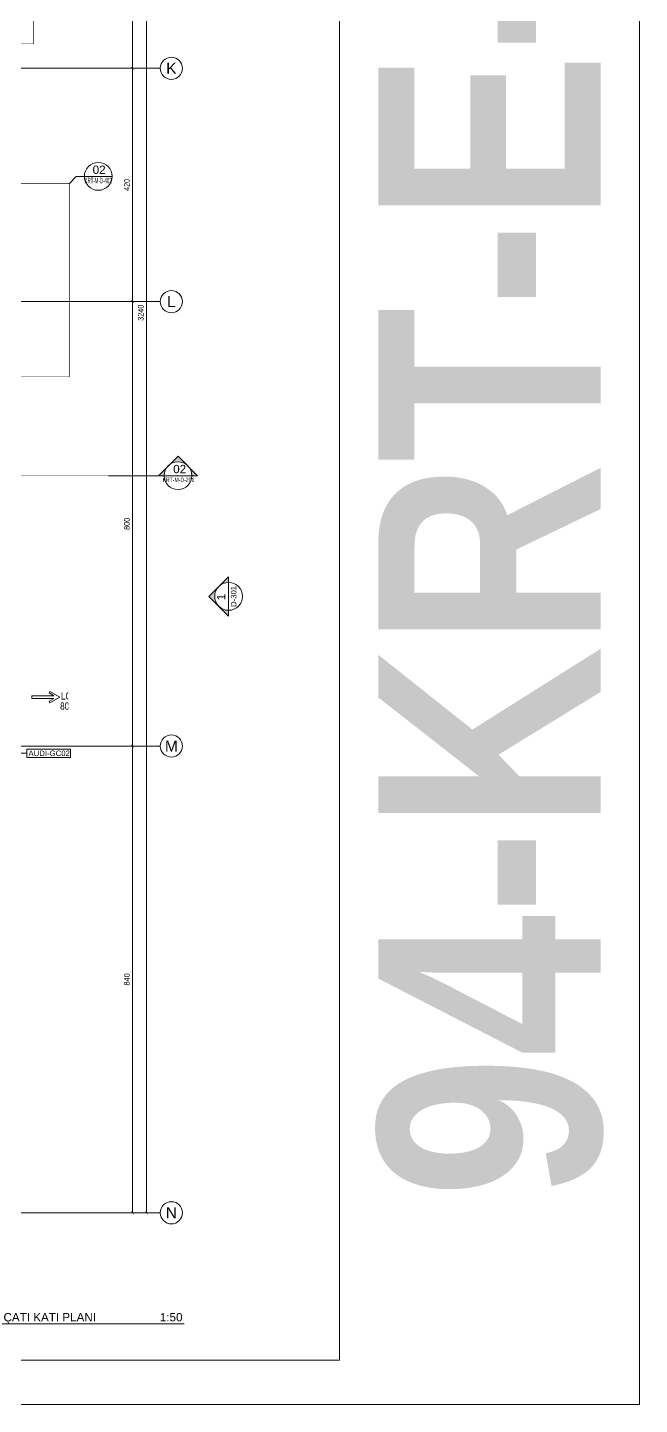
# Model space of a CAD drawing. Extents: x -1439 to 23780, y -1362 to 4476.
# Drawn here: x 22679 to 23780, y 0 to 2478 of the extents above; entities that cross this region are included whole.
import ezdxf
from ezdxf.enums import TextEntityAlignment as Align
from ezdxf.xclip import XClip

# ---------------------------------------------------------------- set-up
doc = ezdxf.new("R2010")
doc.units = 0
doc.header["$MEASUREMENT"] = 0
doc.header["$XCLIPFRAME"] = 0
doc.linetypes.add('Audi$0$DASHDOT2', pattern=[0.5, 0.25, -0.125, 0, -0.125])
doc.linetypes.add('Audi$0$HIDDEN2', pattern=[4.7625, 3.175, -1.5875])
doc.layers.get('0').update_dxf_attribs({"color": 9, "lineweight": 9})
doc.layers.get('Defpoints').update_dxf_attribs({"color": 9, "lineweight": 9})
for name, color, linetype, lineweight in [('40A', 9, 'Continuous', 9), ('Audi$0$06D', 8, 'Continuous', 9), ('Audi$0$21', 8, 'Continuous', 9), ('Audi$0$22', 8, 'Continuous', 9), ('Audi$0$24', 8, 'Audi$0$DASHDOT2', 9), ('Audi$0$25', 8, 'Continuous', 9)]:
    doc.layers.add(name, color=color, linetype=linetype, lineweight=lineweight)
doc.layers.add('Audi$0$40A', color=8, linetype='Continuous', lineweight=9, plot=False)
doc.styles.add('Audi$0$Arial', font='arial.ttf', dxfattribs={"height": 2.5})
doc.styles.add('Audi$0$DEBI-BLOCK', font='arial.ttf', dxfattribs={"width": 0.8})
doc.styles.add('Audi$0$MuuM_TEXT-ITALIC', font='ARIALNI.TTF')
doc.styles.add('Audi$0$MuuM_TEXT-STANDART', font='ARIALN.TTF')
doc.styles.add('MuuM_TEXT-BOLD', font='ARIALNB.TTF')
doc.dimstyles.new('Audi$0$MuuM_DIM50', dxfattribs={"dimscale": 5, "dimtxt": 2, "dimasz": 1, "dimexe": 1, "dimexo": 1, "dimgap": 1, "dimtad": 1, "dimdec": 1, "dimrnd": 0.5, "dimdsep": 46, "dimtxsty": 'Audi$0$MuuM_TEXT-STANDART', "dimblk": 'Audi$0$_ArchTick', "dimcen": 0, "dimdle": 0.15, "dimclrd": 256, "dimclre": 256, "dimclrt": 256, "dimadec": 0, "dimazin": 0, "dimtfac": 5, "dimtdec": 1, "dimtix": 1, "dimtmove": 2, "dimatfit": 3, "dimldrblk": 'Audi$0$_Dot', "dimfxl": 3, "dimfxlon": 1, "dimtolj": 1, "dimlwd": -1, "dimlwe": -1, "dimarcsym": 0})

# ---------------------------------------------------------------- blocks, each defined once
blk = doc.blocks.new('Audi$0$p-m-mekanik')
for p, q in [((3768.6, 871.7), (3728.6, 871.7)), ((3728.6, 871.7), (3728.6, 866.7)), ((3761.4, 879.3), (3759.9, 876.7)), ((3759.9, 876.7), (3768.6, 871.7)), ((3778.9, 869.2), (3761.4, 879.3)), ((3761.4, 859.1), (3778.9, 869.2)), ((3728.6, 866.7), (3768.6, 866.7)), ((3768.6, 866.7), (3759.9, 861.7)), ((3759.9, 861.7), (3761.4, 859.1))]:
    blk.add_line(p, q)
at = {"style": 'Audi$0$MuuM_TEXT-STANDART'}
for s, p in [('LOU-EF-01.01', (3781.2, 864.7)), ('80x80 cm', (3779.6, 846.4))]:
    blk.add_text(s, height=13, dxfattribs=at).set_placement(p)
at = {"style": 'Audi$0$DEBI-BLOCK', "width": 0.75, "flags": 8}
for tag, p in [('-', (400, 1627.2)), ('-', (251.7, 1361.6)), ('DEBI', (3296.3, 452.5)), ('-', (3296.3, 465.2))]:
    blk.add_attdef(tag, text='', height=13, rotation=90, dxfattribs=at).set_placement(p, align=Align.BOTTOM_RIGHT)
at = {"style": 'Audi$0$DEBI-BLOCK', "width": 0.75, "flags": 9}
for p in [(402.6, 1610.6), (3298.9, 448.6)]:
    blk.add_attdef('ID', text='', height=3.9, rotation=90, dxfattribs=at).set_placement(p, align=Align.MIDDLE)
at = {"style": 'Audi$0$DEBI-BLOCK', "width": 0.75, "flags": 8}
blk.add_attdef('KESITY', text='', height=13, rotation=90, dxfattribs=at).set_placement((3279, 503.3), align=Align.TOP_LEFT)
at = {"style": 'Audi$0$DEBI-BLOCK', "width": 0.8, "flags": 8}
blk.add_attdef('X', text='', height=13, rotation=90, dxfattribs=at).set_placement((3279, 499.5), align=Align.TOP_CENTER)
at = {"style": 'Audi$0$DEBI-BLOCK', "width": 0.75, "flags": 8}
blk.add_attdef('KESITX', text='', height=13, rotation=90, dxfattribs=at).set_placement((3279, 495.5), align=Align.TOP_RIGHT)
blk = doc.blocks.new('Audi$0$0_drawinglabel')
blk.add_lwpolyline([(3, 0), (46.86, 0)])
blk.add_circle((0, 0), 3)
at = {"style": 'Audi$0$Arial'}
blk.add_attdef('CIZIMNO', text='', height=2.5, dxfattribs=at).set_placement((0, 0), align=Align.MIDDLE)
blk.add_attdef('CIZIMADI', text='', height=2, dxfattribs=at).set_placement((3.5, 0), align=Align.BOTTOM_LEFT)
blk.add_attdef('OLCEK', text='', height=2, dxfattribs=at).set_placement((46.46, 0), align=Align.BOTTOM_RIGHT)
at = {"style": 'Audi$0$MuuM_TEXT-ITALIC'}
blk.add_attdef('DRAWINGNAME', text='', height=2, dxfattribs=at).set_placement((3.5, -0.59), align=Align.TOP_LEFT)
blk.add_attdef('SCALE', text='', height=2, dxfattribs=at).set_placement((46.46, -0.59), align=Align.TOP_RIGHT)
blk = doc.blocks.new('Audi$0$0_wallno')
blk.add_lwpolyline([(-7.84, 1.5), (7.94, 1.5), (7.94, -1.5), (-7.84, -1.5)], close=True)
blk.add_lwpolyline([(7.94, 0), (16.13, 0)])
at = {"style": 'Audi$0$Arial'}
blk.add_attdef('DUVARNO', text='', height=2, dxfattribs=at).set_placement((0, 0), align=Align.MIDDLE_CENTER)
blk.add_attdef('GENISLIK', text='', height=2, dxfattribs=at).set_placement((8.44, 0), align=Align.BOTTOM_LEFT)
blk.add_attdef('YUKSEKLIK', text='', height=2, dxfattribs=at).set_placement((8.44, -0.5), align=Align.TOP_LEFT)
blk = doc.blocks.new('Audi$0$KAPI KODLARI ÇATI KATI')
at = {"layer": 'Audi$0$22'}
ref = blk.add_blockref('Audi$0$0_wallno', (22716.8, 1172), dxfattribs=dict(at, xscale=-5, yscale=5, zscale=5))
ref.add_attrib('DUVARNO', 'AUDI-GC02', dxfattribs={"layer": '0', "height": 10, "style": 'Audi$0$Arial'}).set_placement((22717.5, 1172), align=Align.MIDDLE_CENTER)
blk = doc.blocks.new('Audi$0$0_exteriorelevation1')
h = blk.add_hatch(color=256)
h.dxf.hatch_style = 1
h.paths.add_polyline_path([(0, 7.07), (-3.54, 3.54, -0.414214), (3.54, 3.54)])
h = blk.add_hatch(color=256)
edge = h.paths.add_edge_path()
edge.add_arc((0, 0), 5, 135, 180)
edge.add_line((-5, 0), (-7.07, 0))
edge.add_line((-7.07, 0), (-3.54, 3.54))
edge = h.paths.add_edge_path()
edge.add_line((5, 0), (7.07, 0))
edge.add_line((7.07, 0), (3.54, 3.54))
edge.add_arc((0, 0), 5, 0, 45, ccw=False)
blk.add_lwpolyline([(7.07, 0), (0, 7.07), (-7.07, 0), (7.07, 0)])
blk.add_lwpolyline([(7.07, 0), (0, 7.07), (-7.07, 0), (7.07, 0)])
blk.add_circle((0, 0), 5)
at = {"style": 'Audi$0$Arial'}
blk.add_attdef('KESITADI', text='', height=3, dxfattribs=at).set_placement((0, 0), align=Align.BOTTOM_CENTER)
blk.add_attdef('PAFTAADI', text='', height=2, dxfattribs=at).set_placement((0, -0.5), align=Align.TOP_CENTER)
blk = doc.blocks.new('Audi$0$0_detailbox1')
blk.add_lwpolyline([(10.41, -2.5), (7.91, 0), (-5, 0)])
blk.add_circle((0, 0), 5)
at = {"style": 'Audi$0$Arial'}
blk.add_attdef('DETAYADI', text='', height=3, dxfattribs=at).set_placement((0, 0), align=Align.BOTTOM_CENTER)
blk.add_attdef('PAFTAADI', text='', height=2, dxfattribs=at).set_placement((0, -0.5), align=Align.TOP_CENTER)
blk = doc.blocks.new('Audi$0$0_aks')
at = {"linetype": 'Continuous'}
blk.add_circle((0, 0), 2, dxfattribs=at)
at = {"style": 'Audi$0$Arial'}
blk.add_attdef('AKS', text='', height=2, dxfattribs=at).set_placement((0, 0), align=Align.MIDDLE_CENTER)
blk = doc.blocks.new('Audi$0$_ArchTick')
at = {"color": 0, "linetype": 'ByBlock', "const_width": 0.15}
blk.add_lwpolyline([(-0.5, -0.5), (0.5, 0.5)], dxfattribs=at)
blk = doc.blocks.new('*D514')
at = {"layer": 'Audi$0$25', "transparency": 16777216}
for p, q in [((350, 800), (330, 800)), ((335, -2440.8), (335, 800.8)), ((350, -2440), (330, -2440))]:
    blk.add_line(p, q, dxfattribs=at)
at = {"layer": 'Defpoints', "color": 0, "transparency": 16777216}
for p in [(335, 800), (360, 800), (360, -2440)]:
    blk.add_point(p, dxfattribs=at)
at = {"layer": 'Audi$0$25', "transparency": 16777216, "xscale": 5, "yscale": 5, "zscale": 5}
for p, rotation in [((335, 800), 90), ((335, -2440), 270)]:
    blk.add_blockref('Audi$0$_ArchTick', p, dxfattribs=dict(at, rotation=rotation))
at = {"layer": 'Audi$0$25', "transparency": 16777216, "insert": (324.9, -820), "char_height": 10, "attachment_point": 5, "rotation": 90, "style": 'Audi$0$MuuM_TEXT-STANDART'}
blk.add_mtext('\\A1;3240', dxfattribs=at)
blk = doc.blocks.new('Audi$0$_Dot')
at = {"color": 0, "linetype": 'ByBlock', "lineweight": -2}
blk.add_line((-0.5, 0), (-1, 0), dxfattribs=at)
at = {"color": 0, "linetype": 'ByBlock', "const_width": 0.5}
blk.add_lwpolyline([(-0.25, 0, 1), (0.25, 0, 1)], format="xyb", close=True, dxfattribs=at)
blk = doc.blocks.new('*D515')
at = {"layer": 'Audi$0$25', "transparency": 16777216}
for p, q in [((325, 0), (305, 0)), ((310, 0.8), (310, -380.7)), ((325, -380), (305, -380))]:
    blk.add_line(p, q, dxfattribs=at)
at = {"layer": 'Defpoints', "color": 0, "transparency": 16777216}
for p in [(360, 0), (310, -380), (360, -380)]:
    blk.add_point(p, dxfattribs=at)
at = {"layer": 'Audi$0$25', "transparency": 16777216, "xscale": 5, "yscale": 5, "zscale": 5}
for p, rotation in [((310, 0), 90), ((310, -380), 270)]:
    blk.add_blockref('Audi$0$_ArchTick', p, dxfattribs=dict(at, rotation=rotation))
at = {"layer": 'Audi$0$25', "transparency": 16777216, "insert": (299.9, -190), "char_height": 10, "attachment_point": 5, "rotation": 90, "style": 'Audi$0$MuuM_TEXT-STANDART'}
blk.add_mtext('\\A1;380', dxfattribs=at)
blk = doc.blocks.new('*D516')
at = {"layer": 'Audi$0$25', "transparency": 16777216}
for p, q in [((325, -380), (305, -380)), ((310, -379.2), (310, -800.8)), ((325, -800), (305, -800))]:
    blk.add_line(p, q, dxfattribs=at)
at = {"layer": 'Defpoints', "color": 0, "transparency": 16777216}
for p in [(360, -380), (310, -800), (360, -800)]:
    blk.add_point(p, dxfattribs=at)
at = {"layer": 'Audi$0$25', "transparency": 16777216, "xscale": 5, "yscale": 5, "zscale": 5}
for p, rotation in [((310, -380), 90), ((310, -800), 270)]:
    blk.add_blockref('Audi$0$_ArchTick', p, dxfattribs=dict(at, rotation=rotation))
at = {"layer": 'Audi$0$25', "transparency": 16777216, "insert": (299.9, -590), "char_height": 10, "attachment_point": 5, "rotation": 90, "style": 'Audi$0$MuuM_TEXT-STANDART'}
blk.add_mtext('\\A1;420', dxfattribs=at)
blk = doc.blocks.new('*D517')
at = {"layer": 'Audi$0$25', "transparency": 16777216}
for p, q in [((325, -800), (305, -800)), ((310, -799.2), (310, -1600.8)), ((325, -1600), (305, -1600))]:
    blk.add_line(p, q, dxfattribs=at)
at = {"layer": 'Defpoints', "color": 0, "transparency": 16777216}
for p in [(360, -800), (310, -1600), (360, -1600)]:
    blk.add_point(p, dxfattribs=at)
at = {"layer": 'Audi$0$25', "transparency": 16777216, "xscale": 5, "yscale": 5, "zscale": 5}
for p, rotation in [((310, -800), 90), ((310, -1600), 270)]:
    blk.add_blockref('Audi$0$_ArchTick', p, dxfattribs=dict(at, rotation=rotation))
at = {"layer": 'Audi$0$25', "transparency": 16777216, "insert": (299.9, -1200), "char_height": 10, "attachment_point": 5, "rotation": 90, "style": 'Audi$0$MuuM_TEXT-STANDART'}
blk.add_mtext('\\A1;800', dxfattribs=at)
blk = doc.blocks.new('*D518')
at = {"layer": 'Audi$0$25', "transparency": 16777216}
for p, q in [((325, -1600), (305, -1600)), ((310, -1599.2), (310, -2440.8)), ((325, -2440), (305, -2440))]:
    blk.add_line(p, q, dxfattribs=at)
at = {"layer": 'Defpoints', "color": 0, "transparency": 16777216}
for p in [(360, -1600), (310, -2440), (350, -2440)]:
    blk.add_point(p, dxfattribs=at)
at = {"layer": 'Audi$0$25', "transparency": 16777216, "xscale": 5, "yscale": 5, "zscale": 5}
for p, rotation in [((310, -1600), 90), ((310, -2440), 270)]:
    blk.add_blockref('Audi$0$_ArchTick', p, dxfattribs=dict(at, rotation=rotation))
at = {"layer": 'Audi$0$25', "transparency": 16777216, "insert": (299.9, -2020), "char_height": 10, "attachment_point": 5, "rotation": 90, "style": 'Audi$0$MuuM_TEXT-STANDART'}
blk.add_mtext('\\A1;840', dxfattribs=at)
blk = doc.blocks.new('Audi$0$0_buildingsection')
h = blk.add_hatch(color=256)
h.paths.add_polyline_path([(7.07, 0), (0, 7.07), (-7.07, 0)])
h.paths.add_polyline_path([(5, 0, 1), (-5, 0)], flags=16)
for points in [[(7.07, 0), (0, 7.07), (-7.07, 0), (25, 0)], [(7.07, 0), (0, 7.07), (-7.07, 0), (7.07, 0)]]:
    blk.add_lwpolyline(points)
blk.add_circle((0, 0), 5)
at = {"style": 'Audi$0$Arial'}
blk.add_attdef('KESITADI', text='', height=3, dxfattribs=at).set_placement((0, 0), align=Align.BOTTOM_CENTER)
blk.add_attdef('PAFTAADI', text='', height=2, dxfattribs=at).set_placement((0, -0.5), align=Align.TOP_CENTER)
blk = doc.blocks.new('Audi$0$P-AKS_AUDI')
at = {"layer": 'Audi$0$21', "linetype": 'Audi$0$DASHDOT2'}
blk.add_lwpolyline([(-3832.02, -1113.38), (266.92, -1113.38)], dxfattribs=at)
at = {"layer": 'Audi$0$24'}
for points in [[(-3840, -380), (360, -380)], [(-3840, -800), (360, -800)], [(-3840, -1600), (360, -1600)], [(-3840, -2440), (360, -2440)]]:
    blk.add_lwpolyline(points, dxfattribs=at)
at = {"layer": 'Audi$0$21'}
ref = blk.add_blockref('Audi$0$0_buildingsection', (391.92, -1113.38), dxfattribs=dict(at, xscale=-5, yscale=5, zscale=5))
ref.add_attrib('KESITADI', '02', dxfattribs={"layer": '0', "height": 15, "style": 'Audi$0$Arial'}).set_placement((394.89, -1113.38), align=Align.BOTTOM_CENTER)
ref.add_attrib('PAFTAADI', 'KRT-M-D-201', dxfattribs={"layer": '0', "height": 8, "style": 'Audi$0$MuuM_TEXT-STANDART', "width": 0.8}).set_placement((392.73, -1127.23), align=Align.BOTTOM_CENTER)
at = {"layer": 'Audi$0$24', "xscale": 10, "yscale": 10, "zscale": 10}
for p, values in [((380, -380), {'AKS': 'K'}), ((380, -800), {'AKS': 'L'}), ((380, -1600), {'AKS': 'M'}), ((380, -2440), {'AKS': 'N'})]:
    blk.add_blockref('Audi$0$0_aks', p, dxfattribs=at).add_auto_attribs(values)
at = {"layer": 'Audi$0$25'}
for base, p1, p2, picture, middle in [((335, 800), (360, -2440), (360, 800), '*D514', (324.89, -820)), ((310, -380), (360, 0), (360, -380), '*D515', (299.89, -190)), ((310, -800), (360, -380), (360, -800), '*D516', (299.89, -590)), ((310, -1600), (360, -800), (360, -1600), '*D517', (299.89, -1200)), ((310, -2440), (360, -1600), (350, -2440), '*D518', (299.89, -2020))]:
    dim = blk.add_linear_dim(base=base, p1=p1, p2=p2, angle=90, dimstyle='Audi$0$MuuM_DIM50', dxfattribs=at)
    dim.commit()
    dim.dimension.update_dxf_attribs({"geometry": picture, "text_midpoint": middle})
blk = doc.blocks.new('Audi$0$ÇATI KATI PLANI')
at = {"layer": 'Audi$0$24'}
blk.add_blockref('Audi$0$P-AKS_AUDI', (22557.5, 2785), dxfattribs=at)

msp = doc.modelspace()

# ---------------------------------------------------------------- linework, layer by layer
at = {"layer": 'Audi$0$21', "linetype": 'Audi$0$HIDDEN2', "ltscale": 0.1, "const_width": 1}
for points in [[(21982.2, 2881.81), (22689.19, 2881.81), (22689.19, 2449.05), (21982.2, 2449.05)], [(22753.81, 2197.8), (22531.02, 2197.8), (22531.02, 1849.53), (22753.81, 1849.53)]]:
    msp.add_lwpolyline(points, close=True, dxfattribs=at)
at = {"layer": 'Audi$0$40A'}
for points in [[(23780, 4205), (17835, 4205), (17835, 0), (23780, 0)], [(23240.06, 80), (17915, 80), (17915, 4125), (23240.06, 4125)]]:
    msp.add_lwpolyline(points, close=True, dxfattribs=at)

# ---------------------------------------------------------------- block references
msp.add_blockref('Audi$0$ÇATI KATI PLANI', (0, 0))
at = {"layer": 'Audi$0$06D'}
ref = msp.add_blockref('Audi$0$p-m-mekanik', (18957.5, 404.03), dxfattribs=at)
XClip(ref).set_block_clipping_path([(3794.6195661565, 2087.3897938135), (2991.8628964433, 2087.3897938135), (2991.8628964433, 1884.1623297569), (-441.8797131966, 1884.1623297569), (-441.8797131966, -324.0336106115), (3794.6195661565, -324.0336106115)])
at = {"layer": 'Audi$0$21'}
ref = msp.add_blockref('Audi$0$0_detailbox1', (22805.86, 2210.3), dxfattribs=dict(at, xscale=-5, yscale=5, zscale=5))
ref.add_attrib('DETAYADI', '02', dxfattribs={"layer": '0', "height": 15, "style": 'Audi$0$Arial'}).set_placement((22807.43, 2210.3), align=Align.BOTTOM_CENTER)
ref.add_attrib('PAFTAADI', 'KRT-M-D-402', dxfattribs={"layer": '0', "height": 10, "style": 'Audi$0$Arial', "width": 0.45}).set_placement((22805.68, 2207.8), align=Align.TOP_CENTER)
ref = msp.add_blockref('Audi$0$0_exteriorelevation1', (23040.42, 1454.41), dxfattribs=dict(at, xscale=-5, yscale=5, zscale=5, rotation=90))
ref.add_attrib('KESITADI', '1', dxfattribs={"layer": '0', "height": 15, "rotation": 90, "style": 'Audi$0$Arial'}).set_placement((23039.13, 1453.15), align=Align.BOTTOM_CENTER)
ref.add_attrib('PAFTAADI', 'D-301', dxfattribs={"layer": '0', "height": 10, "rotation": 90, "style": 'Audi$0$Arial'}).set_placement((23044.57, 1454.41), align=Align.TOP_CENTER)
ref = msp.add_blockref('Audi$0$0_drawinglabel', (22609.05, 145), dxfattribs=dict(at, xscale=7.5, yscale=7.5, zscale=7.5))
ref.add_attrib('CIZIMNO', '01', dxfattribs={"layer": '0', "height": 18.75, "style": 'Audi$0$Arial'}).set_placement((22609.05, 145), align=Align.MIDDLE)
ref.add_attrib('CIZIMADI', 'ÇATI KATI PLANI', dxfattribs={"layer": '0', "height": 15, "style": 'Audi$0$Arial'}).set_placement((22635.3, 145), align=Align.BOTTOM_LEFT)
ref.add_attrib('OLCEK', '1:50', dxfattribs={"layer": '0', "height": 15, "style": 'Audi$0$Arial'}).set_placement((22957.5, 145), align=Align.BOTTOM_RIGHT)
at = {"layer": 'Audi$0$22'}
msp.add_blockref('Audi$0$KAPI KODLARI ÇATI KATI', (0, 0), dxfattribs=at)

# ---------------------------------------------------------------- texts
at = {"layer": '40A', "style": 'MuuM_TEXT-BOLD'}
msp.add_text('94-KRT-E-D-203', height=400, rotation=90, dxfattribs=at).set_placement((23710.06, 2102.5), align=Align.CENTER)

doc.saveas('drawing.dxf')
